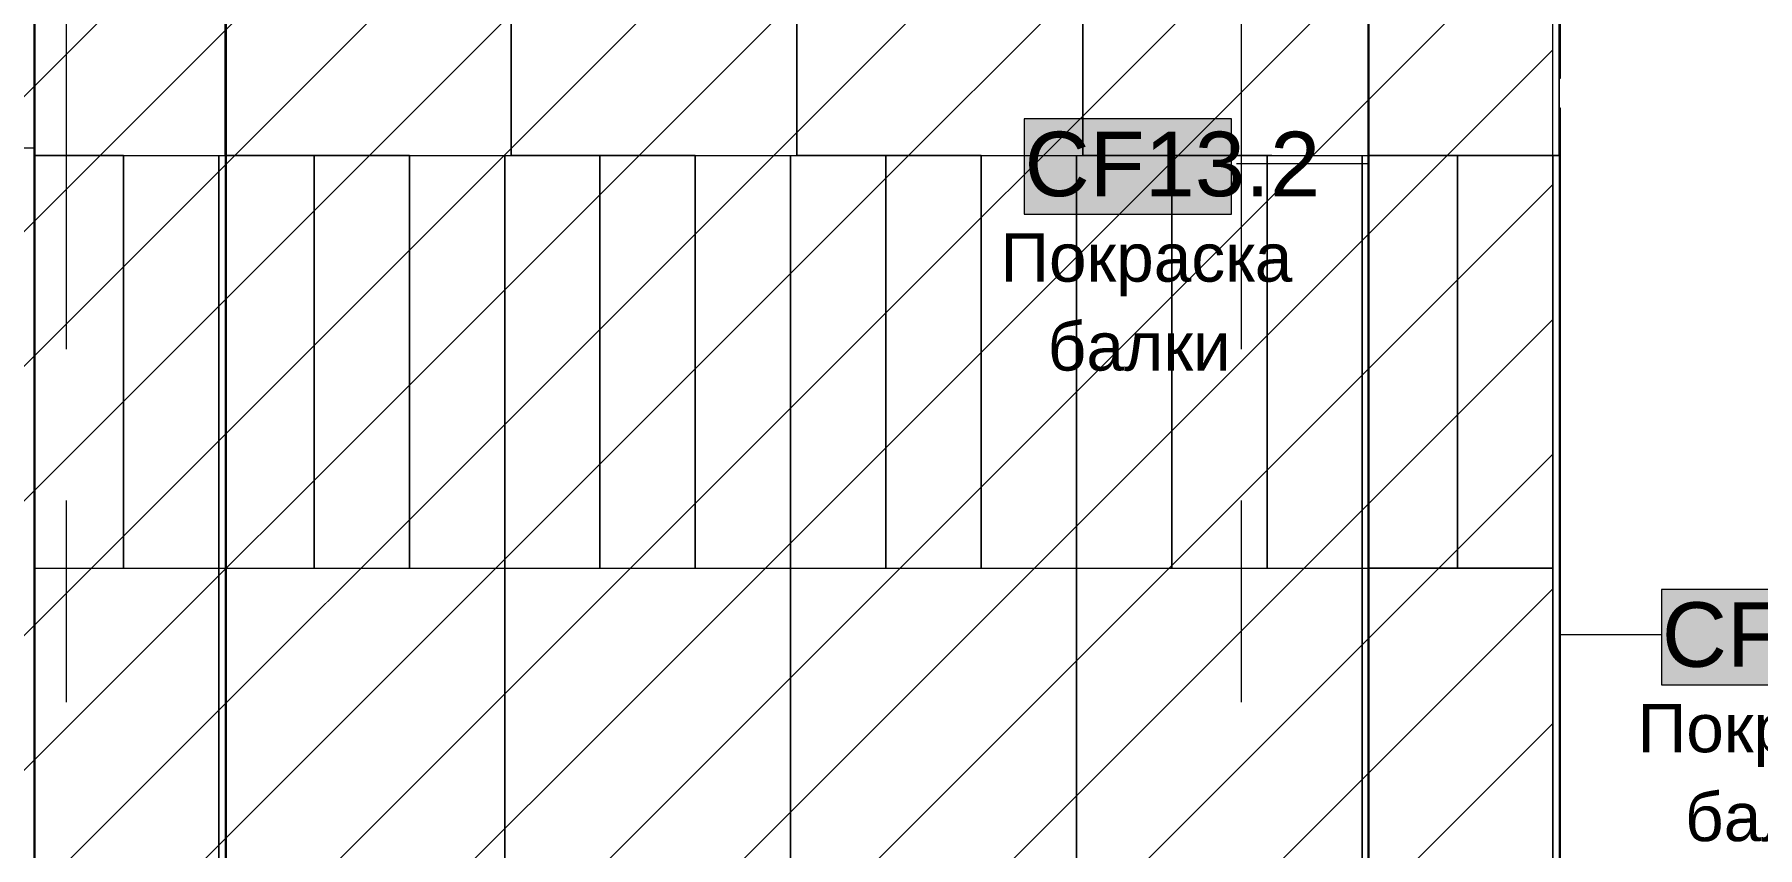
# Model space of a CAD drawing. Header units: millimetres. Extents: x -3817 to 677485, y -22715 to 103890.
# Drawn here: x 353102 to 358527, y 20239 to 22800 of the extents above; entities that cross this region are included whole.
import ezdxf

# ---------------------------------------------------------------- set-up
doc = ezdxf.new("R2010")
doc.units = ezdxf.units.MM
doc.layers.add('PDF _Геометрия', color=7, linetype='Continuous', true_color=0x1d1d1d)
doc.layers.add('PDF _Сплошная заливка', color=7, linetype='Continuous', true_color=0xffffff)
doc.layers.add('PDF _Текст', color=7, linetype='Continuous')
doc.styles.add('PDF GOST-Common', font='arial.ttf')

msp = doc.modelspace()

# ---------------------------------------------------------------- linework, layer by layer
at = {"layer": 'PDF _Геометрия', "color": 8, "lineweight": 9, "true_color": 0x808080}
msp.add_lwpolyline([(357882.9, 17150), (357882.9, 28419), (349202.9, 28419), (349202.9, 28819), (342052.9, 28819), (342052.9, 26599), (342052.9, 17150)], close=True, dxfattribs=at)
at = {"layer": 'PDF _Геометрия', "color": 254, "lineweight": 13, "true_color": 0xcccccc}
for points in [[(353702.9, 28349), (353702.9, 22419)], [(357902.9, 22848.5), (357902.9, 22419)]]:
    msp.add_lwpolyline(points, close=True, dxfattribs=at)
for points in [[(355182.9, 22419), (354602.9, 22419), (354602.9, 28349), (354602.9, 22419)], [(356082.9, 22419), (355502.9, 22419), (355502.9, 28349), (355502.9, 22419)], [(356998.5, 22419), (356402.9, 22419), (356402.9, 28349), (356402.9, 22419)], [(353382.9, 22419), (353103.9, 22419)], [(354282.9, 22419), (353705.9, 22419)], [(357882.9, 22419), (357902.9, 22419), (357303.9, 22419)]]:
    msp.add_lwpolyline(points, dxfattribs=at)
at = {"layer": 'PDF _Геометрия', "color": 9, "lineweight": 9, "true_color": 0xc0c0c0}
for points in [[(353103.9, 27841.3), (353103.9, 17599), (353101.9, 17599), (353101.9, 27841.3)], [(353703.9, 17599), (353703.9, 27841.3), (353705.9, 27841.3), (353705.9, 17599)], [(357303.9, 27841.3), (357303.9, 17588), (357301.9, 17588), (357301.9, 27841.3)], [(357903.9, 17588), (357903.9, 22569), (357905.9, 22569), (357905.9, 17588)]]:
    msp.add_lwpolyline(points, close=True, dxfattribs=at)
for points in [[(347615.1, 17150), (357882.9, 27417.8)], [(348039.3, 17150), (357882.9, 26993.6)], [(348463.6, 17150), (357882.9, 26569.3)], [(348887.9, 17150), (357882.9, 26145)], [(349312.1, 17150), (357882.9, 25720.8)], [(349736.4, 17150), (357882.9, 25296.5)], [(350160.6, 17150), (357882.9, 24872.2)], [(350584.9, 17150), (357882.9, 24448)], [(351009.2, 17150), (357882.9, 24023.7)], [(351433.4, 17150), (357882.9, 23599.5)], [(351857.7, 17150), (357882.9, 23175.2)], [(357905.9, 22853), (357905.9, 22661.3), (357903.9, 22661.3), (357903.9, 22853)], [(352282, 17150), (357882.9, 22750.9)], [(352706.2, 17150), (357882.9, 22326.7)], [(353130.5, 17150), (357882.9, 21902.4)], [(353554.8, 17150), (357882.9, 21478.1)], [(353979, 17150), (357882.9, 21053.9)], [(354403.3, 17150), (357882.9, 20629.6)]]:
    msp.add_lwpolyline(points, dxfattribs=at)
at = {"layer": 'PDF _Геометрия', "color": 253, "lineweight": 9, "true_color": 0xaaaaaa}
for points in [[(353202.9, 21808.7), (353202.9, 23396.2)], [(356902.9, 21808.7), (356902.9, 23396.2)], [(353202.9, 20697.4), (353202.9, 21332.4)], [(356902.9, 20697.4), (356902.9, 21332.4)]]:
    msp.add_lwpolyline(points, dxfattribs=at)
at = {"layer": 'PDF _Геометрия', "color": 7, "lineweight": 9}
for points in [[(356871.3, 22533.8), (356218.2, 22533.8), (356218.2, 22233.8), (356871.3, 22233.8)], [(358877.9, 21051.9), (358224.8, 21051.9), (358224.8, 20751.9), (358877.9, 20751.9)]]:
    msp.add_lwpolyline(points, close=True, dxfattribs=at)
for points in [[(353102.9, 22441.9), (352811.8, 22441.9)], [(357302.9, 22391.9), (356886.4, 22391.9)], [(357904.9, 20910), (358224.8, 20910)]]:
    msp.add_lwpolyline(points, dxfattribs=at)
at = {"layer": 'PDF _Геометрия', "color": 254, "lineweight": 9, "true_color": 0xcccccc}
for points in [[(353103.9, 22419), (353382.9, 22419), (353682.9, 22419), (353703.9, 22419)], [(353705.9, 22419), (353982.9, 22419), (354282.9, 22419), (354582.9, 22419), (354882.9, 22419), (355182.9, 22419), (355482.9, 22419), (355782.9, 22419), (356082.9, 22419), (356382.9, 22419), (356682.9, 22419), (356982.9, 22419), (357282.9, 22419), (357301.9, 22419)], [(357303.9, 22419), (357582.9, 22419), (357882.9, 22419), (357882.9, 21119), (357582.9, 21119), (357303.9, 21119)], [(353103.9, 21119), (353382.9, 21119), (353682.9, 21119), (353703.9, 21119)], [(353705.9, 21119), (353982.9, 21119), (354282.9, 21119), (354582.9, 21119), (354882.9, 21119), (355182.9, 21119), (355482.9, 21119), (355782.9, 21119), (356082.9, 21119), (356382.9, 21119), (356682.9, 21119), (356982.9, 21119), (357282.9, 21119), (357301.9, 21119)]]:
    msp.add_lwpolyline(points, dxfattribs=at)
for points in [[(353382.9, 21119), (353382.9, 22419)], [(353682.9, 21119), (353682.9, 22419)], [(353982.9, 21119), (353982.9, 22419)], [(354282.9, 21119), (354282.9, 22419)], [(354582.9, 21119), (354582.9, 22419)], [(354882.9, 21119), (354882.9, 22419)], [(355182.9, 21119), (355182.9, 22419)], [(355482.9, 21119), (355482.9, 22419)], [(355782.9, 21119), (355782.9, 22419)], [(356082.9, 21119), (356082.9, 22419)], [(356382.9, 21119), (356382.9, 22419)], [(356682.9, 21119), (356682.9, 22419)], [(356982.9, 21119), (356982.9, 22419)], [(357282.9, 21119), (357282.9, 22419)], [(357582.9, 21119), (357582.9, 22419)]]:
    msp.add_lwpolyline(points, close=True, dxfattribs=at)
at = {"layer": 'PDF _Геометрия', "color": 253, "lineweight": 13, "true_color": 0xaaaaaa}
for points in [[(353103.9, 21119), (353382.9, 21119)], [(353682.9, 21119), (353682.9, 17189), (353682.9, 21119), (353703.9, 21119)], [(353705.9, 21119), (354282.9, 21119)], [(354582.9, 21119), (354582.9, 17189), (354582.9, 21119), (355182.9, 21119)], [(355482.9, 21119), (355482.9, 17189), (355482.9, 21119), (356082.9, 21119)], [(356382.9, 21119), (356382.9, 17189), (356382.9, 21119), (356982.9, 21119)], [(357282.9, 21119), (357282.9, 17189), (357282.9, 21119), (357301.9, 21119)], [(357303.9, 21119), (357882.9, 21119), (357882.9, 17189), (357882.9, 21119)]]:
    msp.add_lwpolyline(points, dxfattribs=at)
at = {"layer": 'PDF _Сплошная заливка', "lineweight": 9, "transparency": 33554559}
for points in [[(356871.3, 22533.8), (356218.2, 22533.8), (356871.3, 22233.8), (356218.2, 22233.8)], [(358877.9, 21051.9), (358224.8, 21051.9), (358877.9, 20751.9), (358224.8, 20751.9)]]:
    msp.add_solid(points, dxfattribs=at)

# ---------------------------------------------------------------- texts
at = {"layer": 'PDF _Текст', "attachment_point": 4, "style": 'PDF GOST-Common'}
for s, insert, char_height in [('CF13.2', (356219.5, 22390.4), 203.2), ('Покраска', (356143.4, 22074.4), 152.4), ('балки', (356292.2, 21816.4), 152.4), ('CF13.2', (358226.1, 20908.5), 203.2), ('Покраска', (358149.9, 20592.5), 152.4), ('балки', (358298.8, 20334.6), 152.4)]:
    msp.add_mtext(s, dxfattribs=dict(at, insert=insert, char_height=char_height))

doc.saveas('drawing.dxf')
